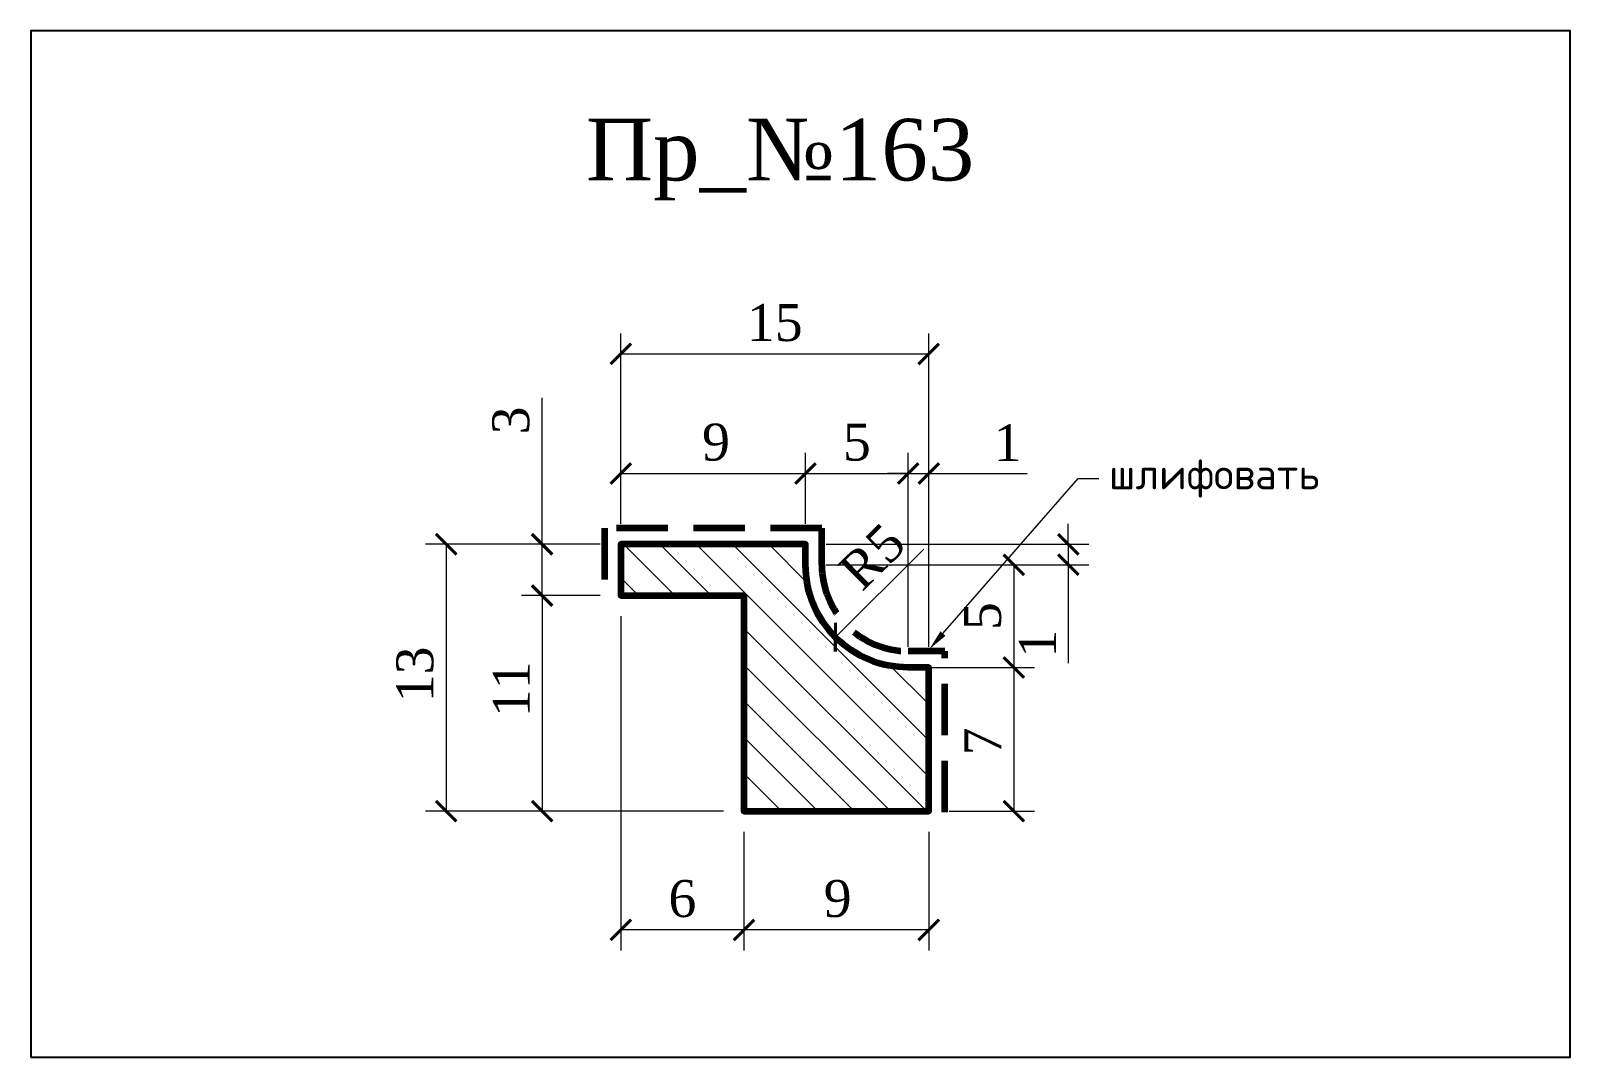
# Model space of a CAD drawing. Header units: millimetres. Extents: x 305215.5 to 305290.5, y -91617.4 to -91567.4.
import ezdxf
from ezdxf import colors
from ezdxf.entities.mleader import LeaderData, LeaderLine
from ezdxf.math import Vec2, Vec3

# ---------------------------------------------------------------- set-up
doc = ezdxf.new("R2010")
doc.units = ezdxf.units.MM
doc.header["$MEASUREMENT"] = 0
doc.linetypes.add('HIDDEN', pattern=[0.375, 0.25, -0.125])
doc.layers.add('Outside panel', color=7, linetype='Continuous', lineweight=18, true_color=0x7f5e57)
for name, color, linetype, lineweight in [('линия 15', 7, 'Continuous', 15), ('линия 50', 1, 'Continuous', 211), ('служебный слой РАЗМЕРЫ', 7, 'Continuous', 9)]:
    doc.layers.add(name, color=color, linetype=linetype, lineweight=lineweight)
doc.layers.add('размеры в модели', color=7, linetype='Continuous')
doc.styles.add('ELECT', font='times.ttf')
doc.styles.get("Standard").update_dxf_attribs({"font": 'times.ttf'})
doc.styles.add('ЕСКД профили текст', font='isocpeur.ttf')
doc.dimstyles.new('M_1', dxfattribs={"dimtxt": 1.8, "dimasz": 1, "dimexe": 1, "dimexo": 1, "dimgap": 0.6, "dimtad": 1, "dimdec": 0, "dimdsep": 46, "dimtxsty": 'Standard', "dimblk": 'ARCHTICK', "dimcen": -5, "dimclrd": 7, "dimclre": 7, "dimclrt": 7, "dimadec": 0, "dimazin": 0, "dimtfac": 1, "dimtdec": 0, "dimtmove": 0, "dimatfit": 3, "dimfxl": 1, "dimtolj": 1, "dimtzin": 0, "dimlwd": 5, "dimlwe": 5, "dimarcsym": 0})

# ---------------------------------------------------------------- blocks, each defined once
blk = doc.blocks.new('_ArchTick')
at = {"color": 0, "linetype": 'ByBlock', "const_width": 0.15}
blk.add_lwpolyline([(-0.5, -0.5), (0.5, 0.5)], dxfattribs=at)
blk = doc.blocks.new('*D14')
at = {"layer": 'Defpoints', "color": 0, "ltscale": 1000, "transparency": 16777216}
for p in [(305258.252, -91593.437), (305254.705, -91596.961)]:
    blk.add_point(p, dxfattribs=at)
at = {"layer": 'линия 15', "color": 7, "lineweight": 5, "ltscale": 1000, "transparency": 16777216}
blk.add_line((305259.019, -91592.675), (305254.705, -91596.961), dxfattribs=at)
at = {"layer": 'линия 15', "color": 7, "lineweight": 5, "ltscale": 1000, "transparency": 16777216, "rotation": 224.8039353711792}
blk.add_blockref('_ArchTick', (305254.705, -91596.961), dxfattribs=at)
at = {"layer": 'линия 15', "color": 7, "ltscale": 1000, "transparency": 16777216, "insert": (305256.504, -91593.038), "char_height": 1.8, "attachment_point": 5, "rotation": 44.80394}
blk.add_mtext('\\A1;R5', dxfattribs=at)
blk = doc.blocks.new('*D13')
at = {"layer": 'Defpoints', "color": 0, "ltscale": 1000, "transparency": 16777216}
for p in [(305244.252, -91592.437), (305235.744, -91605.437), (305250.252, -91605.437)]:
    blk.add_point(p, dxfattribs=at)
at = {"layer": 'размеры в модели', "color": 7, "lineweight": 5, "ltscale": 1000, "transparency": 16777216}
for p, q in [((305243.252, -91592.437), (305234.744, -91592.437)), ((305235.744, -91592.437), (305235.744, -91605.437)), ((305249.252, -91605.437), (305234.744, -91605.437))]:
    blk.add_line(p, q, dxfattribs=at)
for p, rotation in [((305235.744, -91592.437), 90), ((305235.744, -91605.437), 270)]:
    blk.add_blockref('_ArchTick', p, dxfattribs=dict(at, rotation=rotation))
at = {"layer": 'размеры в модели', "color": 7, "ltscale": 1000, "transparency": 16777216, "insert": (305234.229, -91598.778), "char_height": 1.8, "attachment_point": 5, "rotation": 90}
blk.add_mtext('\\A1;13', dxfattribs=at)
blk = doc.blocks.new('*D12')
at = {"layer": 'Defpoints', "color": 0, "ltscale": 1000, "transparency": 16777216}
for p in [(305259.252, -91583.164), (305244.252, -91592.437), (305259.252, -91598.437)]:
    blk.add_point(p, dxfattribs=at)
at = {"layer": 'размеры в модели', "color": 7, "lineweight": 5, "ltscale": 1000, "transparency": 16777216}
for p, q in [((305244.252, -91591.437), (305244.252, -91582.164)), ((305259.252, -91597.437), (305259.252, -91582.164)), ((305244.252, -91583.164), (305259.252, -91583.164))]:
    blk.add_line(p, q, dxfattribs=at)
at = {"layer": 'размеры в модели', "color": 7, "lineweight": 5, "ltscale": 1000, "transparency": 16777216, "rotation": 180}
blk.add_blockref('_ArchTick', (305244.252, -91583.164), dxfattribs=at)
at = {"layer": 'размеры в модели', "color": 7, "lineweight": 5, "ltscale": 1000, "transparency": 16777216}
blk.add_blockref('_ArchTick', (305259.252, -91583.164), dxfattribs=at)
at = {"layer": 'размеры в модели', "color": 7, "ltscale": 1000, "transparency": 16777216, "insert": (305251.752, -91581.648), "char_height": 1.8, "attachment_point": 5}
blk.add_mtext('\\A1;15', dxfattribs=at)
blk = doc.blocks.new('*D11')
at = {"layer": 'Defpoints', "color": 0, "ltscale": 1000, "transparency": 16777216}
for p in [(305253.252, -91593.437), (305258.252, -91598.437), (305263.401, -91598.437)]:
    blk.add_point(p, dxfattribs=at)
at = {"layer": 'размеры в модели', "color": 7, "lineweight": 5, "ltscale": 1000, "transparency": 16777216}
for p, q in [((305254.252, -91593.437), (305264.401, -91593.437)), ((305263.401, -91593.437), (305263.401, -91598.437)), ((305259.252, -91598.437), (305264.401, -91598.437))]:
    blk.add_line(p, q, dxfattribs=at)
for p, rotation in [((305263.401, -91593.437), 90), ((305263.401, -91598.437), 270)]:
    blk.add_blockref('_ArchTick', p, dxfattribs=dict(at, rotation=rotation))
at = {"layer": 'размеры в модели', "color": 7, "ltscale": 1000, "transparency": 16777216, "insert": (305261.886, -91595.937), "char_height": 1.8, "attachment_point": 5, "rotation": 90}
blk.add_mtext('\\A1;5', dxfattribs=at)
blk = doc.blocks.new('*D10')
at = {"layer": 'Defpoints', "color": 0, "ltscale": 1000, "transparency": 16777216}
for p in [(305253.252, -91592.437), (305253.252, -91593.437), (305266.054, -91593.437)]:
    blk.add_point(p, dxfattribs=at)
at = {"layer": 'размеры в модели', "color": 7, "lineweight": 5, "ltscale": 1000, "transparency": 16777216}
for p, q in [((305266.054, -91592.437), (305266.054, -91591.437)), ((305254.252, -91592.437), (305267.054, -91592.437)), ((305266.054, -91592.437), (305266.054, -91593.437)), ((305254.252, -91593.437), (305267.054, -91593.437)), ((305266.054, -91593.437), (305266.054, -91598.228))]:
    blk.add_line(p, q, dxfattribs=at)
for p, rotation in [((305266.054, -91592.437), 270), ((305266.054, -91593.437), 90)]:
    blk.add_blockref('_ArchTick', p, dxfattribs=dict(at, rotation=rotation))
at = {"layer": 'размеры в модели', "color": 7, "ltscale": 1000, "transparency": 16777216, "insert": (305264.554, -91597.281), "char_height": 1.8, "attachment_point": 5, "rotation": 90}
blk.add_mtext('\\A1;1', dxfattribs=at)
blk = doc.blocks.new('*D9')
at = {"layer": 'Defpoints', "color": 0, "ltscale": 1000, "transparency": 16777216}
for p in [(305259.252, -91588.988), (305258.252, -91598.437), (305259.252, -91598.437)]:
    blk.add_point(p, dxfattribs=at)
at = {"layer": 'размеры в модели', "color": 7, "lineweight": 5, "ltscale": 1000, "transparency": 16777216}
for p, q in [((305258.252, -91597.437), (305258.252, -91587.988)), ((305259.252, -91597.437), (305259.252, -91587.988)), ((305258.252, -91588.988), (305257.252, -91588.988)), ((305258.252, -91588.988), (305259.252, -91588.988)), ((305259.252, -91588.988), (305264.043, -91588.988))]:
    blk.add_line(p, q, dxfattribs=at)
blk.add_blockref('_ArchTick', (305258.252, -91588.988), dxfattribs=at)
at = {"layer": 'размеры в модели', "color": 7, "lineweight": 5, "ltscale": 1000, "transparency": 16777216, "rotation": 180}
blk.add_blockref('_ArchTick', (305259.252, -91588.988), dxfattribs=at)
at = {"layer": 'размеры в модели', "color": 7, "ltscale": 1000, "transparency": 16777216, "insert": (305263.096, -91587.488), "char_height": 1.8, "attachment_point": 5}
blk.add_mtext('\\A1;1', dxfattribs=at)
blk = doc.blocks.new('*D8')
at = {"layer": 'Defpoints', "color": 0, "ltscale": 1000, "transparency": 16777216}
for p in [(305258.252, -91588.988), (305253.252, -91592.437), (305258.252, -91598.437)]:
    blk.add_point(p, dxfattribs=at)
at = {"layer": 'размеры в модели', "color": 7, "lineweight": 5, "ltscale": 1000, "transparency": 16777216}
for p, q in [((305253.252, -91591.437), (305253.252, -91587.988)), ((305258.252, -91597.437), (305258.252, -91587.988)), ((305253.252, -91588.988), (305258.252, -91588.988))]:
    blk.add_line(p, q, dxfattribs=at)
at = {"layer": 'размеры в модели', "color": 7, "lineweight": 5, "ltscale": 1000, "transparency": 16777216, "rotation": 180}
blk.add_blockref('_ArchTick', (305253.252, -91588.988), dxfattribs=at)
at = {"layer": 'размеры в модели', "color": 7, "lineweight": 5, "ltscale": 1000, "transparency": 16777216}
blk.add_blockref('_ArchTick', (305258.252, -91588.988), dxfattribs=at)
at = {"layer": 'размеры в модели', "color": 7, "ltscale": 1000, "transparency": 16777216, "insert": (305255.752, -91587.472), "char_height": 1.8, "attachment_point": 5}
blk.add_mtext('\\A1;5', dxfattribs=at)
blk = doc.blocks.new('*D7')
at = {"layer": 'Defpoints', "color": 0, "ltscale": 1000, "transparency": 16777216}
for p in [(305253.252, -91588.988), (305244.252, -91592.437), (305253.252, -91592.437)]:
    blk.add_point(p, dxfattribs=at)
at = {"layer": 'размеры в модели', "color": 7, "lineweight": 5, "ltscale": 1000, "transparency": 16777216}
for p, q in [((305244.252, -91591.437), (305244.252, -91587.988)), ((305253.252, -91591.437), (305253.252, -91587.988)), ((305244.252, -91588.988), (305253.252, -91588.988))]:
    blk.add_line(p, q, dxfattribs=at)
at = {"layer": 'размеры в модели', "color": 7, "lineweight": 5, "ltscale": 1000, "transparency": 16777216, "rotation": 180}
blk.add_blockref('_ArchTick', (305244.252, -91588.988), dxfattribs=at)
at = {"layer": 'размеры в модели', "color": 7, "lineweight": 5, "ltscale": 1000, "transparency": 16777216}
blk.add_blockref('_ArchTick', (305253.252, -91588.988), dxfattribs=at)
at = {"layer": 'размеры в модели', "color": 7, "ltscale": 1000, "transparency": 16777216, "insert": (305248.888, -91587.47), "char_height": 1.8, "attachment_point": 5}
blk.add_mtext('\\A1;9', dxfattribs=at)
blk = doc.blocks.new('*D6')
at = {"layer": 'Defpoints', "color": 0, "ltscale": 1000, "transparency": 16777216}
for p in [(305240.417, -91592.437), (305244.252, -91592.437), (305244.252, -91594.937)]:
    blk.add_point(p, dxfattribs=at)
at = {"layer": 'размеры в модели', "color": 7, "lineweight": 5, "ltscale": 1000, "transparency": 16777216}
for p, q in [((305240.417, -91592.437), (305240.417, -91585.305)), ((305243.252, -91592.437), (305239.417, -91592.437)), ((305240.417, -91594.937), (305240.417, -91592.437)), ((305243.252, -91594.937), (305239.417, -91594.937))]:
    blk.add_line(p, q, dxfattribs=at)
for p, rotation in [((305240.417, -91592.437), 90), ((305240.417, -91594.937), 270)]:
    blk.add_blockref('_ArchTick', p, dxfattribs=dict(at, rotation=rotation))
at = {"layer": 'размеры в модели', "color": 7, "ltscale": 1000, "transparency": 16777216, "insert": (305238.901, -91586.406), "char_height": 1.8, "attachment_point": 5, "rotation": 90}
blk.add_mtext('\\A1;3', dxfattribs=at)
blk = doc.blocks.new('*D5')
at = {"layer": 'Defpoints', "color": 0, "ltscale": 1000, "transparency": 16777216}
for p in [(305244.252, -91594.937), (305240.417, -91605.437), (305250.252, -91605.437)]:
    blk.add_point(p, dxfattribs=at)
at = {"layer": 'размеры в модели', "color": 7, "lineweight": 5, "ltscale": 1000, "transparency": 16777216}
for p, q in [((305243.252, -91594.937), (305239.417, -91594.937)), ((305240.417, -91594.937), (305240.417, -91605.437)), ((305249.252, -91605.437), (305239.417, -91605.437))]:
    blk.add_line(p, q, dxfattribs=at)
for p, rotation in [((305240.417, -91594.937), 90), ((305240.417, -91605.437), 270)]:
    blk.add_blockref('_ArchTick', p, dxfattribs=dict(at, rotation=rotation))
at = {"layer": 'размеры в модели', "color": 7, "ltscale": 1000, "transparency": 16777216, "insert": (305238.917, -91599.5), "char_height": 1.8, "attachment_point": 5, "rotation": 90}
blk.add_mtext('\\A1;11', dxfattribs=at)
blk = doc.blocks.new('*D4')
at = {"layer": 'Defpoints', "color": 0, "ltscale": 1000, "transparency": 16777216}
for p in [(305244.252, -91594.937), (305250.252, -91605.437), (305244.252, -91611.221)]:
    blk.add_point(p, dxfattribs=at)
at = {"layer": 'размеры в модели', "color": 7, "lineweight": 5, "ltscale": 1000, "transparency": 16777216}
for p, q in [((305244.252, -91595.937), (305244.252, -91612.221)), ((305250.252, -91606.437), (305250.252, -91612.221)), ((305250.252, -91611.221), (305244.252, -91611.221))]:
    blk.add_line(p, q, dxfattribs=at)
at = {"layer": 'размеры в модели', "color": 7, "lineweight": 5, "ltscale": 1000, "transparency": 16777216, "rotation": 180}
blk.add_blockref('_ArchTick', (305244.252, -91611.221), dxfattribs=at)
at = {"layer": 'размеры в модели', "color": 7, "lineweight": 5, "ltscale": 1000, "transparency": 16777216}
blk.add_blockref('_ArchTick', (305250.252, -91611.221), dxfattribs=at)
at = {"layer": 'размеры в модели', "color": 7, "ltscale": 1000, "transparency": 16777216, "insert": (305247.252, -91609.706), "char_height": 1.8, "attachment_point": 5}
blk.add_mtext('\\A1;6', dxfattribs=at)
blk = doc.blocks.new('*D3')
at = {"layer": 'Defpoints', "color": 0, "ltscale": 1000, "transparency": 16777216}
for p in [(305250.252, -91605.437), (305259.252, -91605.437), (305250.252, -91611.221)]:
    blk.add_point(p, dxfattribs=at)
at = {"layer": 'размеры в модели', "color": 7, "lineweight": 5, "ltscale": 1000, "transparency": 16777216}
for p, q in [((305250.252, -91606.437), (305250.252, -91612.221)), ((305259.252, -91606.437), (305259.252, -91612.221)), ((305259.252, -91611.221), (305250.252, -91611.221))]:
    blk.add_line(p, q, dxfattribs=at)
at = {"layer": 'размеры в модели', "color": 7, "lineweight": 5, "ltscale": 1000, "transparency": 16777216, "rotation": 180}
blk.add_blockref('_ArchTick', (305250.252, -91611.221), dxfattribs=at)
at = {"layer": 'размеры в модели', "color": 7, "lineweight": 5, "ltscale": 1000, "transparency": 16777216}
blk.add_blockref('_ArchTick', (305259.252, -91611.221), dxfattribs=at)
at = {"layer": 'размеры в модели', "color": 7, "ltscale": 1000, "transparency": 16777216, "insert": (305254.814, -91609.703), "char_height": 1.8, "attachment_point": 5}
blk.add_mtext('\\A1;9', dxfattribs=at)
blk = doc.blocks.new('*D2')
at = {"layer": 'Defpoints', "color": 0, "ltscale": 1000, "transparency": 16777216}
for p in [(305259.252, -91598.437), (305259.252, -91605.437), (305263.401, -91605.437)]:
    blk.add_point(p, dxfattribs=at)
at = {"layer": 'размеры в модели', "color": 7, "lineweight": 5, "ltscale": 1000, "transparency": 16777216}
for p, q in [((305260.252, -91598.437), (305264.401, -91598.437)), ((305263.401, -91598.437), (305263.401, -91605.437)), ((305260.252, -91605.437), (305264.401, -91605.437))]:
    blk.add_line(p, q, dxfattribs=at)
for p, rotation in [((305263.401, -91598.437), 90), ((305263.401, -91605.437), 270)]:
    blk.add_blockref('_ArchTick', p, dxfattribs=dict(at, rotation=rotation))
at = {"layer": 'размеры в модели', "color": 7, "ltscale": 1000, "transparency": 16777216, "insert": (305261.883, -91602.044), "char_height": 1.8, "attachment_point": 5, "rotation": 90}
blk.add_mtext('\\A1;7', dxfattribs=at)

msp = doc.modelspace()

# ---------------------------------------------------------------- hatches: boundary and pattern name
at = {"layer": 'Outside panel', "ltscale": 1000}
h = msp.add_hatch(dxfattribs=at)
h.set_pattern_fill('ANSI31', color=256, scale=10, angle=90)
h.set_pattern_definition([(135, (-2276.8116, -640.3702), (-0.8838834765, -0.8838834765), [])])
h.paths.add_polyline_path([(305259.252, -91605.437), (305250.252, -91605.437), (305250.252, -91594.937), (305244.252, -91594.937), (305244.252, -91592.437), (305253.252, -91592.437), (305253.252, -91593.437, 0.414214), (305258.252, -91598.437), (305259.252, -91598.437)])

# ---------------------------------------------------------------- linework, layer by layer
at = {"color": 6, "ltscale": 1000}
msp.add_lwpolyline([(305215.506, -91617.423), (305290.506, -91617.423), (305290.506, -91567.423), (305215.506, -91567.423)], close=True, dxfattribs=at)
at = {"layer": 'линия 50', "color": 1, "linetype": 'HIDDEN', "ltscale": 10, "true_color": 0xff0909}
msp.add_lwpolyline([(305260.042, -91605.483), (305260.042, -91597.648), (305258.252, -91597.648, -0.414214), (305254.042, -91593.437), (305254.042, -91591.648), (305243.463, -91591.648), (305243.463, -91594.937)], format="xyb", dxfattribs=at)
at = {"layer": 'линия 50', "color": 7}
msp.add_lwpolyline([(305253.252, -91593.437), (305253.252, -91592.437), (305244.252, -91592.437), (305244.252, -91594.937), (305250.252, -91594.937), (305250.252, -91605.437), (305259.252, -91605.437), (305259.252, -91598.437), (305258.252, -91598.437, -0.414214)], format="xyb", close=True, dxfattribs=at)

# ---------------------------------------------------------------- texts
at = {"color": 7, "ltscale": 1000, "style": 'ELECT'}
msp.add_text('Пр_№163', height=3, dxfattribs=at).set_placement((305242.551, -91574.711))

# ---------------------------------------------------------------- dimensions: what is measured, and where the dimension line sits
at = {"layer": 'линия 15', "color": 7, "ltscale": 1000}
dim = msp.add_radius_dim(center=(305258.252, -91593.437), mpoint=(305254.705, -91596.961), dimstyle='M_1', dxfattribs=at)
dim.commit()
dim.dimension.update_dxf_attribs({"geometry": '*D14', "text_midpoint": (305257.572, -91594.113), "dimtype": 132})
at = {"layer": 'размеры в модели', "color": 0, "ltscale": 1000}
for base, p1, p2, picture, middle in [((305259.252, -91583.164), (305244.252, -91592.437), (305259.252, -91598.437), '*D12', (305251.752, -91583.164)), ((305253.252, -91588.988), (305244.252, -91592.437), (305253.252, -91592.437), '*D7', (305248.888, -91588.988)), ((305258.252, -91588.988), (305253.252, -91592.437), (305258.252, -91598.437), '*D8', (305255.752, -91588.988)), ((305259.252, -91588.988), (305258.252, -91598.437), (305259.252, -91598.437), '*D9', (305263.096, -91588.988)), ((305244.252, -91611.221), (305250.252, -91605.437), (305244.252, -91594.937), '*D4', (305247.252, -91611.221)), ((305250.252, -91611.221), (305259.252, -91605.437), (305250.252, -91605.437), '*D3', (305254.814, -91611.221))]:
    dim = msp.add_linear_dim(base=base, p1=p1, p2=p2, dimstyle='M_1', dxfattribs=at)
    dim.commit()
    dim.dimension.update_dxf_attribs({"geometry": picture, "text_midpoint": middle, "dimtype": 128})
for base, p1, p2, picture, middle in [((305240.416578979, -91592.437110825), (305244.25245789, -91594.937110825), (305244.252458227, -91592.437110825), '*D6', (305240.416578979, -91586.405699738)), ((305266.054, -91593.437), (305253.252, -91592.437), (305253.252, -91593.437), '*D10', (305266.054, -91597.281)), ((305235.744, -91605.437), (305244.252, -91592.437), (305250.252, -91605.437), '*D13', (305235.744, -91598.778)), ((305263.401, -91598.437), (305253.252, -91593.437), (305258.252, -91598.437), '*D11', (305263.401, -91595.937)), ((305240.416579, -91605.437112), (305244.252458, -91594.937111), (305250.252456, -91605.437112), '*D5', (305240.416579, -91599.500388)), ((305263.401, -91605.437), (305259.252, -91598.437), (305259.252, -91605.437), '*D2', (305263.401, -91602.044))]:
    dim = msp.add_linear_dim(base=base, p1=p1, p2=p2, angle=270, dimstyle='M_1', dxfattribs=at)
    dim.commit()
    dim.dimension.update_dxf_attribs({"geometry": picture, "text_midpoint": middle, "dimtype": 128})

# ---------------------------------------------------------------- leaders
at = {"layer": 'служебный слой РАЗМЕРЫ'}
ml = msp.add_multileader_mtext('Standard', dxfattribs=at)
ml.set_content('\\A1;шлифовать', color=256, style='ЕСКД профили текст')
ml.set_leader_properties(color=256, linetype='ByLayer', lineweight=-1)
ml.build(insert=Vec2(0, 0))
ml.multileader.update_dxf_attribs({"dogleg_length": 1, "arrow_head_size": 1})
ctx = ml.context
ctx.base_point, ctx.char_height, ctx.arrow_head_size, ctx.landing_gap_size, ctx.plane_origin = Vec3(305267.533, -91589.235), 1.5, 1, 0.5, Vec3(305286.568, -91558.38)
notes = []
notes.append((ctx, [(1, (1, 1, 0), (305266.533, -91589.235), (1, 0), 1, [(0, [(305259.289, -91597.542)], 0, [])])]))
ctx.mtext.insert, ctx.mtext.flow_direction = Vec3(305268.033, -91588.26), 5
for ctx, leaders in notes:
    for number, flags, end, landing, length, lines in leaders:
        leader = LeaderData()
        leader.index, (leader.has_last_leader_line, leader.has_dogleg_vector, leader.attachment_direction) = number, flags
        leader.last_leader_point, leader.dogleg_vector, leader.dogleg_length = Vec3(end), Vec3(landing), length
        for number, points, colour, breaks in lines:
            line = LeaderLine()
            line.index, line.vertices, line.color, line.breaks = number, Vec3.list(points), colors.encode_raw_color(colour), breaks
            leader.lines.append(line)
        ctx.leaders.append(leader)

doc.saveas('drawing.dxf')
